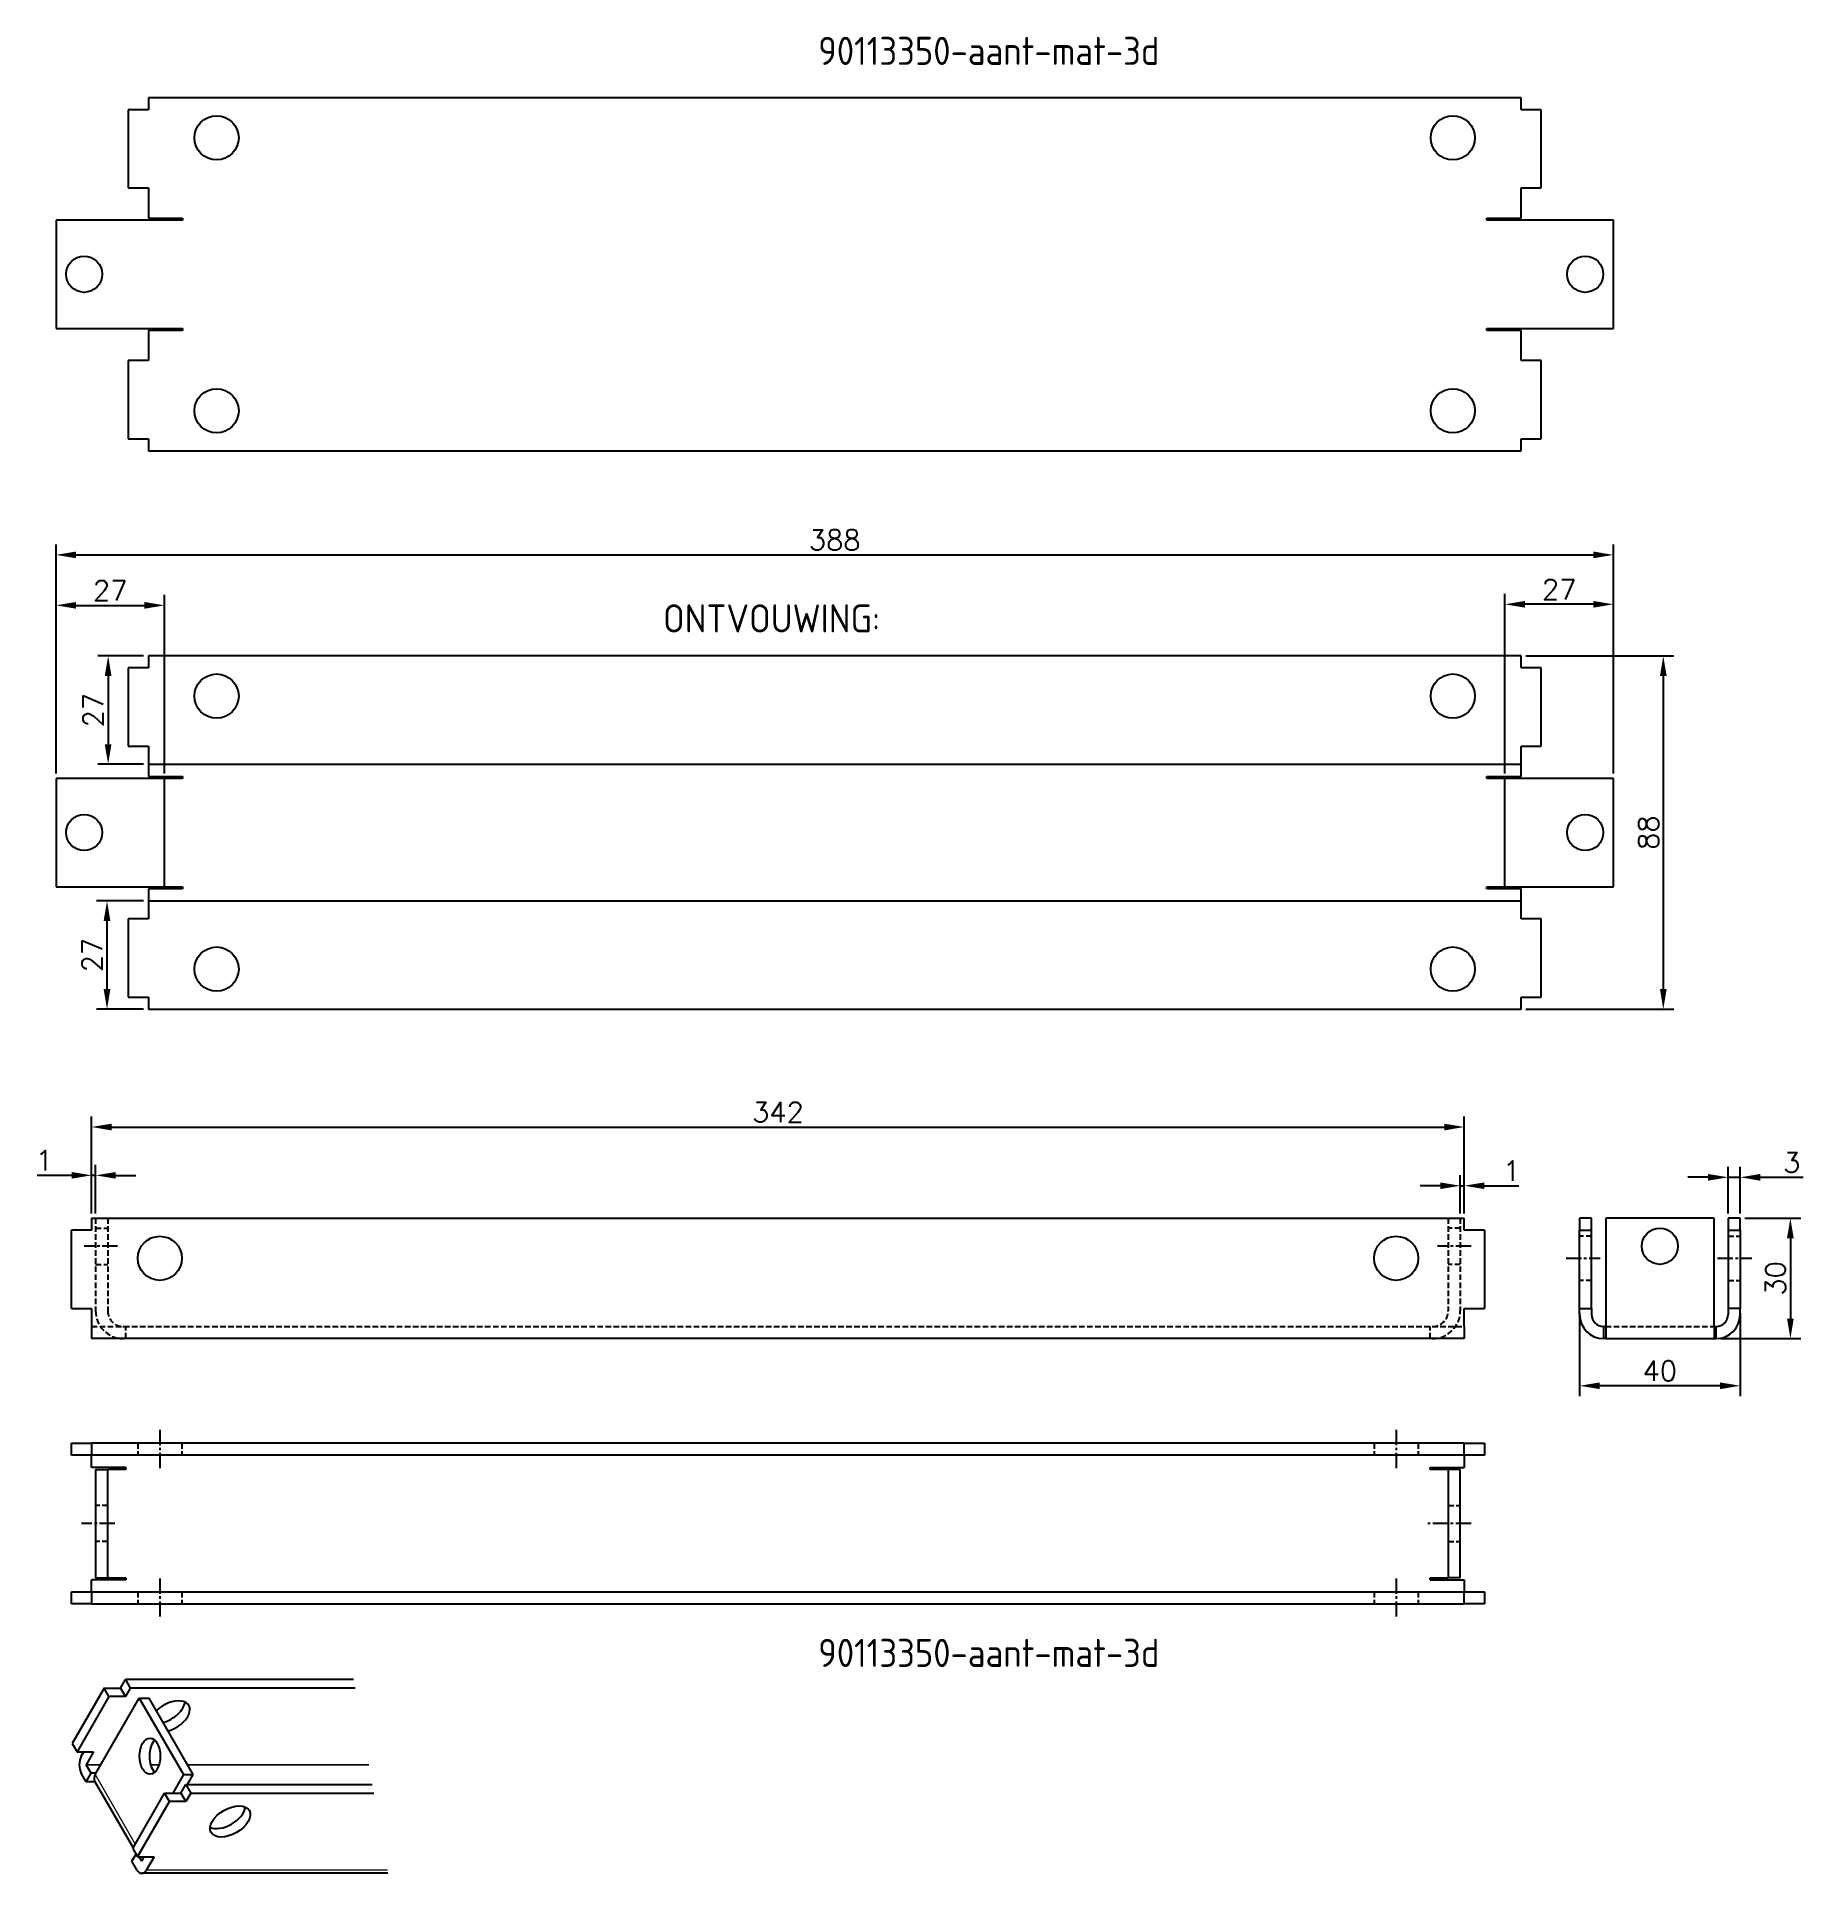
# Model space of a CAD drawing. Extents: x 3857 to 4297, y 162 to 620.
import ezdxf

# ---------------------------------------------------------------- set-up
doc = ezdxf.new("R2010")
doc.units = 0
doc.header["$LTSCALE"] = 0.2
doc.linetypes.add('Aslijn', pattern=[28.575, 19.05, -3.175, 3.175, -3.175])
doc.linetypes.add('Streeplijn', pattern=[10, 7, -3])
doc.layers.get('DEFPOINTS').update_dxf_attribs({"linetype": 'CONTINUOUS'})
for name, color, linetype in [('50VOL', 13, 'CONTINUOUS'), ('70VOL', 5, 'CONTINUOUS'), ('7A', 4, 'Aslijn'), ('AM_3', 6, 'Streeplijn'), ('BRANDLIJN', 93, 'CONTINUOUS')]:
    doc.layers.add(name, color=color, linetype=linetype)
doc.layers.add('Visible Narrow (ISO)', color=7, linetype='CONTINUOUS', lineweight=5)
doc.styles.add('ROMANS', font='romans.shx')
doc.styles.get("Standard").update_dxf_attribs({"font": 'isocp.shx'})
doc.dimstyles.new('1_OP_02$0', dxfattribs={"dimscale": 2, "dimtxt": 2.5, "dimasz": 2.5, "dimexe": 1.3, "dimexo": 0.6, "dimgap": 0.6, "dimtad": 1, "dimdec": 1, "dimdsep": 46, "dimtxsty": 'ROMANS', "dimcen": -1.5, "dimclrd": 150, "dimclre": 150, "dimclrt": 5, "dimadec": 0, "dimazin": 0, "dimtfac": 1, "dimtdec": 1, "dimtmove": 0, "dimatfit": 3, "dimfxl": 0, "dimtolj": 1, "dimtzin": 0, "dimarcsym": 0})

# ---------------------------------------------------------------- blocks, each defined once
blk = doc.blocks.new('*D2')
at = {"layer": '70VOL', "color": 150, "lineweight": -2}
for p, q in [((3870.41, 326.88), (3870.41, 350.99)), ((3875.41, 348.39), (4207.41, 348.39)), ((4212.41, 326.88), (4212.41, 350.99))]:
    blk.add_line(p, q, dxfattribs=at)
at = {"layer": '70VOL', "color": 150}
for points in [[(3875.41, 349.22), (3875.41, 347.55), (3870.41, 348.39)], [(4207.41, 349.22), (4207.41, 347.55), (4212.41, 348.39)]]:
    blk.add_solid(points, dxfattribs=at)
at = {"layer": 'DEFPOINTS', "color": 0}
for p in [(4212.41, 348.39), (3870.41, 325.68), (4212.41, 325.68)]:
    blk.add_point(p, dxfattribs=at)
at = {"layer": '70VOL', "color": 5, "insert": (4041.41, 352.09), "char_height": 5, "attachment_point": 5, "style": 'ROMANS'}
blk.add_mtext('\\A1;342', dxfattribs=at)
blk = doc.blocks.new('*D3')
at = {"layer": '70VOL', "color": 150, "lineweight": -2}
for p, q in [((4282.33, 325.68), (4296.25, 325.68)), ((4293.65, 320.68), (4293.65, 300.68)), ((4276.33, 295.68), (4296.25, 295.68))]:
    blk.add_line(p, q, dxfattribs=at)
at = {"layer": '70VOL', "color": 150}
for points in [[(4292.81, 320.68), (4294.48, 320.68), (4293.65, 325.68)], [(4292.81, 300.68), (4294.48, 300.68), (4293.65, 295.68)]]:
    blk.add_solid(points, dxfattribs=at)
at = {"layer": 'DEFPOINTS', "color": 0}
for p in [(4281.13, 325.68), (4275.13, 295.68), (4293.65, 295.68)]:
    blk.add_point(p, dxfattribs=at)
at = {"layer": '70VOL', "color": 5, "insert": (4289.95, 310.68), "char_height": 5, "attachment_point": 5, "rotation": 90, "style": 'ROMANS'}
blk.add_mtext('\\A1;30', dxfattribs=at)
blk = doc.blocks.new('*D4')
at = {"layer": '70VOL', "color": 150, "lineweight": -2}
for p, q in [((4241.13, 301.98), (4241.13, 281.33)), ((4281.13, 301.98), (4281.13, 281.33)), ((4276.13, 283.93), (4246.13, 283.93))]:
    blk.add_line(p, q, dxfattribs=at)
at = {"layer": '70VOL', "color": 150}
for points in [[(4246.13, 284.76), (4246.13, 283.09), (4241.13, 283.93)], [(4276.13, 284.76), (4276.13, 283.09), (4281.13, 283.93)]]:
    blk.add_solid(points, dxfattribs=at)
at = {"layer": 'DEFPOINTS', "color": 0}
for p in [(4241.13, 303.18), (4281.13, 303.18), (4241.13, 283.93)]:
    blk.add_point(p, dxfattribs=at)
at = {"layer": '70VOL', "color": 5, "insert": (4261.13, 287.63), "char_height": 5, "attachment_point": 5, "style": 'ROMANS'}
blk.add_mtext('\\A1;40', dxfattribs=at)
blk = doc.blocks.new('*D5')
at = {"layer": '70VOL', "color": 150, "lineweight": -2}
for p, q in [((4211.41, 326.88), (4211.41, 336.36)), ((4212.41, 326.88), (4212.41, 336.36)), ((4206.41, 333.76), (4201.41, 333.76)), ((4211.41, 333.76), (4212.41, 333.76)), ((4217.41, 333.76), (4226, 333.76))]:
    blk.add_line(p, q, dxfattribs=at)
at = {"layer": '70VOL', "color": 150}
for points in [[(4206.41, 334.59), (4206.41, 332.93), (4211.41, 333.76)], [(4217.41, 334.59), (4217.41, 332.93), (4212.41, 333.76)]]:
    blk.add_solid(points, dxfattribs=at)
at = {"layer": 'DEFPOINTS', "color": 0}
for p in [(4212.41, 333.76), (4211.41, 325.68), (4212.41, 325.68)]:
    blk.add_point(p, dxfattribs=at)
at = {"layer": '70VOL', "color": 5, "insert": (4224.21, 337.46), "char_height": 5, "attachment_point": 5, "style": 'ROMANS'}
blk.add_mtext('\\A1;1', dxfattribs=at)
blk = doc.blocks.new('*D6')
at = {"layer": '70VOL', "color": 150, "lineweight": -2}
for p, q in [((4273.13, 335.86), (4268.13, 335.86)), ((4278.13, 326.88), (4278.13, 338.46)), ((4278.13, 335.86), (4281.13, 335.86)), ((4281.13, 326.88), (4281.13, 338.46)), ((4286.13, 335.86), (4296.86, 335.86))]:
    blk.add_line(p, q, dxfattribs=at)
at = {"layer": '70VOL', "color": 150}
for points in [[(4273.13, 336.69), (4273.13, 335.02), (4278.13, 335.86)], [(4286.13, 336.69), (4286.13, 335.02), (4281.13, 335.86)]]:
    blk.add_solid(points, dxfattribs=at)
at = {"layer": 'DEFPOINTS', "color": 0}
for p in [(4281.13, 335.86), (4278.13, 325.68), (4281.13, 325.68)]:
    blk.add_point(p, dxfattribs=at)
at = {"layer": '70VOL', "color": 5, "insert": (4293.99, 339.56), "char_height": 5, "attachment_point": 5, "style": 'ROMANS'}
blk.add_mtext('\\A1;3', dxfattribs=at)
blk = doc.blocks.new('*D7')
at = {"layer": '70VOL', "color": 150, "lineweight": -2}
for p, q in [((3883.34, 465.75), (3871.92, 465.75)), ((3874.52, 460.75), (3874.52, 443.75)), ((3883.34, 438.75), (3871.92, 438.75))]:
    blk.add_line(p, q, dxfattribs=at)
at = {"layer": '70VOL', "color": 150}
for points in [[(3873.68, 460.75), (3875.35, 460.75), (3874.52, 465.75)], [(3873.68, 443.75), (3875.35, 443.75), (3874.52, 438.75)]]:
    blk.add_solid(points, dxfattribs=at)
at = {"layer": 'DEFPOINTS', "color": 0}
for p in [(3884.54, 465.75), (3874.52, 438.75), (3884.54, 438.75)]:
    blk.add_point(p, dxfattribs=at)
at = {"layer": '70VOL', "color": 5, "insert": (3870.82, 452.25), "char_height": 5, "attachment_point": 5, "rotation": 90, "style": 'ROMANS'}
blk.add_mtext('\\A1;27', dxfattribs=at)
blk = doc.blocks.new('*D8')
at = {"layer": '70VOL', "color": 150, "lineweight": -2}
for p, q in [((3883.34, 404.74), (3871.64, 404.74)), ((3874.24, 382.74), (3874.24, 399.74)), ((3883.34, 377.74), (3871.64, 377.74))]:
    blk.add_line(p, q, dxfattribs=at)
at = {"layer": '70VOL', "color": 150}
for points in [[(3873.4, 399.74), (3875.07, 399.74), (3874.24, 404.74)], [(3873.4, 382.74), (3875.07, 382.74), (3874.24, 377.74)]]:
    blk.add_solid(points, dxfattribs=at)
at = {"layer": 'DEFPOINTS', "color": 0}
for p in [(3874.24, 404.74), (3884.54, 404.74), (3884.54, 377.74)]:
    blk.add_point(p, dxfattribs=at)
at = {"layer": '70VOL', "color": 5, "insert": (3870.54, 391.24), "char_height": 5, "attachment_point": 5, "rotation": 90, "style": 'ROMANS'}
blk.add_mtext('\\A1;27', dxfattribs=at)
blk = doc.blocks.new('*D9')
at = {"layer": '70VOL', "color": 150, "lineweight": -2}
for p, q in [((3861.54, 436.44), (3861.54, 493.52)), ((3866.54, 490.92), (4244.54, 490.92)), ((4249.54, 436.44), (4249.54, 493.52))]:
    blk.add_line(p, q, dxfattribs=at)
at = {"layer": '70VOL', "color": 150}
for points in [[(3866.54, 491.76), (3866.54, 490.09), (3861.54, 490.92)], [(4244.54, 491.76), (4244.54, 490.09), (4249.54, 490.92)]]:
    blk.add_solid(points, dxfattribs=at)
at = {"layer": 'DEFPOINTS', "color": 0}
for p in [(4249.54, 490.92), (3861.54, 435.24), (4249.54, 435.24)]:
    blk.add_point(p, dxfattribs=at)
at = {"layer": '70VOL', "color": 5, "insert": (4055.54, 494.62), "char_height": 5, "attachment_point": 5, "style": 'ROMANS'}
blk.add_mtext('\\A1;388', dxfattribs=at)
blk = doc.blocks.new('*D10')
at = {"layer": '70VOL', "color": 150, "lineweight": -2}
for p, q in [((4227.74, 465.75), (4264.58, 465.75)), ((4261.98, 460.75), (4261.98, 382.74)), ((4227.74, 377.74), (4264.58, 377.74))]:
    blk.add_line(p, q, dxfattribs=at)
at = {"layer": '70VOL', "color": 150}
for points in [[(4261.15, 460.75), (4262.82, 460.75), (4261.98, 465.75)], [(4261.15, 382.74), (4262.82, 382.74), (4261.98, 377.74)]]:
    blk.add_solid(points, dxfattribs=at)
at = {"layer": 'DEFPOINTS', "color": 0}
for p in [(4226.54, 465.75), (4226.54, 377.74), (4261.98, 377.74)]:
    blk.add_point(p, dxfattribs=at)
at = {"layer": '70VOL', "color": 5, "insert": (4258.28, 421.74), "char_height": 5, "attachment_point": 5, "rotation": 90, "style": 'ROMANS'}
blk.add_mtext('\\A1;88', dxfattribs=at)
blk = doc.blocks.new('*D11')
at = {"layer": '70VOL', "color": 150, "lineweight": -2}
for p, q in [((4222.54, 436.44), (4222.54, 481.21)), ((4249.54, 436.44), (4249.54, 481.21)), ((4244.54, 478.61), (4227.54, 478.61))]:
    blk.add_line(p, q, dxfattribs=at)
at = {"layer": '70VOL', "color": 150}
for points in [[(4227.54, 479.44), (4227.54, 477.77), (4222.54, 478.61)], [(4244.54, 479.44), (4244.54, 477.77), (4249.54, 478.61)]]:
    blk.add_solid(points, dxfattribs=at)
at = {"layer": 'DEFPOINTS', "color": 0}
for p in [(4222.54, 478.61), (4222.54, 435.24), (4249.54, 435.24)]:
    blk.add_point(p, dxfattribs=at)
at = {"layer": '70VOL', "color": 5, "insert": (4236.04, 482.31), "char_height": 5, "attachment_point": 5, "style": 'ROMANS'}
blk.add_mtext('\\A1;27', dxfattribs=at)
blk = doc.blocks.new('*D12')
at = {"layer": '70VOL', "color": 150, "lineweight": -2}
for p, q in [((3861.54, 436.44), (3861.54, 480.95)), ((3888.54, 436.44), (3888.54, 480.95)), ((3866.54, 478.35), (3883.54, 478.35))]:
    blk.add_line(p, q, dxfattribs=at)
at = {"layer": '70VOL', "color": 150}
for points in [[(3866.54, 479.18), (3866.54, 477.51), (3861.54, 478.35)], [(3883.54, 479.18), (3883.54, 477.51), (3888.54, 478.35)]]:
    blk.add_solid(points, dxfattribs=at)
at = {"layer": 'DEFPOINTS', "color": 0}
for p in [(3888.54, 478.35), (3861.54, 435.24), (3888.54, 435.24)]:
    blk.add_point(p, dxfattribs=at)
at = {"layer": '70VOL', "color": 5, "insert": (3875.04, 482.05), "char_height": 5, "attachment_point": 5, "style": 'ROMANS'}
blk.add_mtext('\\A1;27', dxfattribs=at)
blk = doc.blocks.new('*D13')
at = {"layer": '70VOL', "color": 150, "lineweight": -2}
for p, q in [((3870.41, 326.88), (3870.41, 338.95)), ((3871.41, 326.88), (3871.41, 338.95)), ((3865.41, 336.35), (3856.82, 336.35)), ((3871.41, 336.35), (3870.41, 336.35)), ((3876.41, 336.35), (3881.41, 336.35))]:
    blk.add_line(p, q, dxfattribs=at)
at = {"layer": '70VOL', "color": 150}
for points in [[(3865.41, 337.18), (3865.41, 335.52), (3870.41, 336.35)], [(3876.41, 337.18), (3876.41, 335.52), (3871.41, 336.35)]]:
    blk.add_solid(points, dxfattribs=at)
at = {"layer": 'DEFPOINTS', "color": 0}
for p in [(3870.41, 336.35), (3870.41, 325.68), (3871.41, 325.68)]:
    blk.add_point(p, dxfattribs=at)
at = {"layer": '70VOL', "color": 5, "insert": (3858.62, 340.05), "char_height": 5, "attachment_point": 5, "style": 'ROMANS'}
blk.add_mtext('\\A1;1', dxfattribs=at)

msp = doc.modelspace()

# ---------------------------------------------------------------- linework, layer by layer
at = {"layer": '50VOL', "ltscale": 0.2}
for p, q in [((3884.54, 462.75), (3879.54, 462.75)), ((3879.54, 462.75), (3879.54, 443.25)), ((4226.54, 465.75), (3884.54, 465.75)), ((3884.54, 465.75), (3884.54, 462.75)), ((4226.54, 462.75), (4226.54, 465.75)), ((4231.54, 462.75), (4226.54, 462.75)), ((4231.54, 443.25), (4231.54, 462.75)), ((3879.54, 443.25), (3884.54, 443.25)), ((3884.54, 443.25), (3884.54, 435.74)), ((4226.54, 435.74), (4226.54, 443.25)), ((4226.54, 443.25), (4231.54, 443.25)), ((3893.04, 435.24), (3861.54, 435.24)), ((3861.54, 435.24), (3861.54, 408.24)), ((3884.54, 435.74), (3893.04, 435.74)), ((3893.04, 435.74), (3893.04, 435.24)), ((4218.04, 435.24), (4218.04, 435.74)), ((4218.04, 435.74), (4226.54, 435.74)), ((4249.54, 435.24), (4218.04, 435.24)), ((4249.54, 408.24), (4249.54, 435.24)), ((3861.54, 408.24), (3893.04, 408.24)), ((3893.04, 407.74), (3884.54, 407.74)), ((3884.54, 407.74), (3884.54, 400.24)), ((3893.04, 408.24), (3893.04, 407.74)), ((4218.04, 408.24), (4249.54, 408.24)), ((4218.04, 407.74), (4218.04, 408.24)), ((4226.54, 407.74), (4218.04, 407.74)), ((4226.54, 400.24), (4226.54, 407.74)), ((3884.54, 400.24), (3879.54, 400.24)), ((3879.54, 400.24), (3879.54, 380.74)), ((4231.54, 400.24), (4226.54, 400.24)), ((4231.54, 380.74), (4231.54, 400.24)), ((3879.54, 380.74), (3884.54, 380.74)), ((3884.54, 380.74), (3884.54, 377.74)), ((4226.54, 377.74), (4226.54, 380.74)), ((4226.54, 380.74), (4231.54, 380.74)), ((3884.54, 377.74), (4226.54, 377.74)), ((3870.41, 325.68), (4212.41, 325.68)), ((3870.41, 325.68), (3870.41, 322.68)), ((4212.41, 322.68), (4212.41, 325.68)), ((4241.13, 325.68), (4241.13, 322.68)), ((4244.13, 325.68), (4241.13, 325.68)), ((4244.13, 322.68), (4244.13, 325.68)), ((4247.63, 325.68), (4247.63, 298.68)), ((4274.63, 325.68), (4247.63, 325.68)), ((4274.63, 298.68), (4274.63, 325.68)), ((4278.13, 325.68), (4278.13, 322.68)), ((4281.13, 325.68), (4278.13, 325.68)), ((4281.13, 322.68), (4281.13, 325.68)), ((3865.41, 303.18), (3865.41, 322.68)), ((3870.41, 322.68), (3865.41, 322.68)), ((4217.41, 322.68), (4212.41, 322.68)), ((4217.41, 322.68), (4217.41, 303.18)), ((4241.13, 322.68), (4244.13, 322.68)), ((4241.13, 303.18), (4241.13, 322.68)), ((4244.13, 303.18), (4244.13, 322.68)), ((4278.13, 322.68), (4278.13, 303.18)), ((4278.13, 322.68), (4281.13, 322.68)), ((4281.13, 322.68), (4281.13, 303.18)), ((3865.41, 303.18), (3870.41, 303.18)), ((3870.41, 303.18), (3870.41, 295.68)), ((4212.41, 303.18), (4217.41, 303.18)), ((4212.41, 298.68), (4212.41, 303.18)), ((4241.13, 303.18), (4244.13, 303.18)), ((4241.13, 301.68), (4241.13, 303.18)), ((4244.13, 303.18), (4244.13, 301.68)), ((4281.13, 303.18), (4278.13, 303.18)), ((4278.13, 303.18), (4278.13, 301.68)), ((4281.13, 301.68), (4281.13, 303.18)), ((4212.41, 298.68), (4212.41, 295.68)), ((4247.63, 298.68), (4247.13, 298.68)), ((4247.13, 295.68), (4247.13, 298.68)), ((4247.63, 298.68), (4247.63, 295.68)), ((4274.63, 298.68), (4274.63, 295.68)), ((4274.63, 298.68), (4275.13, 298.68)), ((4275.13, 295.68), (4275.13, 298.68)), ((4212.41, 295.68), (3870.41, 295.68)), ((4247.63, 295.68), (4247.13, 295.68)), ((4247.63, 295.68), (4274.63, 295.68)), ((4274.63, 295.68), (4275.13, 295.68)), ((3865.41, 266.6), (3865.41, 269.6)), ((3865.41, 269.6), (3870.41, 269.6)), ((3870.41, 266.6), (3865.41, 266.6)), ((3870.41, 269.6), (3870.41, 266.6)), ((4212.41, 269.6), (3870.41, 269.6)), ((4212.41, 266.6), (3870.41, 266.6)), ((3870.41, 263.6), (3870.41, 266.6)), ((3870.41, 266.6), (3870.41, 266.6)), ((4212.41, 269.6), (4217.41, 269.6)), ((4212.41, 266.6), (4212.41, 269.6)), ((4217.41, 266.6), (4212.41, 266.6)), ((4212.41, 266.6), (4212.41, 263.6)), ((4212.41, 266.6), (4212.41, 266.6)), ((4217.41, 269.6), (4217.41, 266.6)), ((3878.91, 263.6), (3870.41, 263.6)), ((3871.41, 263.1), (3871.41, 236.1)), ((3871.41, 263.1), (3874.41, 263.1)), ((3874.42, 263.1), (3874.41, 263.1)), ((3874.41, 236.1), (3874.41, 263.1)), ((3878.91, 263.1), (3874.42, 263.1)), ((3878.91, 263.6), (3878.91, 263.1)), ((4203.91, 263.6), (4212.41, 263.6)), ((4203.91, 263.1), (4203.91, 263.6)), ((4208.41, 263.1), (4203.91, 263.1)), ((4208.41, 263.1), (4208.41, 263.1)), ((4208.41, 263.1), (4208.41, 236.1)), ((4211.41, 263.1), (4208.41, 263.1)), ((4211.41, 236.1), (4211.41, 263.1)), ((3878.91, 235.6), (3870.41, 235.6)), ((3870.41, 232.6), (3870.41, 235.6)), ((3871.41, 236.1), (3874.41, 236.1)), ((3874.42, 236.1), (3874.41, 236.1)), ((3874.42, 236.1), (3878.91, 236.1)), ((3878.91, 236.1), (3878.91, 235.6)), ((4203.91, 235.6), (4203.91, 236.1)), ((4203.91, 236.1), (4208.41, 236.1)), ((4203.91, 235.6), (4212.41, 235.6)), ((4208.41, 236.1), (4208.41, 236.1)), ((4211.41, 236.1), (4208.41, 236.1)), ((4212.41, 235.6), (4212.41, 232.6)), ((3865.41, 232.6), (3870.41, 232.6)), ((3865.41, 229.6), (3865.41, 232.6)), ((3870.41, 229.6), (3865.41, 229.6)), ((3870.41, 232.6), (3870.41, 229.6)), ((3870.41, 232.6), (4212.41, 232.6)), ((3870.41, 232.6), (3870.41, 232.6)), ((3870.41, 229.6), (4212.41, 229.6)), ((4212.41, 232.6), (4217.41, 232.6)), ((4212.41, 229.6), (4212.41, 232.6)), ((4212.41, 232.6), (4212.41, 232.6)), ((4217.41, 229.6), (4212.41, 229.6)), ((4217.41, 232.6), (4217.41, 229.6)), ((3877.6, 208.62), (3878.82, 210.74)), ((3935.67, 210.74), (3878.82, 210.74)), ((3878.82, 210.74), (3880.04, 208.62)), ((3873.51, 208.62), (3865.57, 194.83)), ((3874.73, 206.49), (3866.79, 192.71)), ((3871.29, 187.05), (3882.28, 206.14)), ((3874.73, 206.49), (3873.51, 208.62)), ((3873.51, 208.62), (3877.6, 208.62)), ((3878.82, 206.49), (3874.73, 206.49)), ((3877.6, 208.62), (3878.82, 206.49)), ((3880.04, 208.62), (3878.82, 206.49)), ((3936.05, 208.62), (3880.04, 208.62)), ((3882.28, 206.14), (3893.28, 187.05)), ((3882.28, 206.14), (3884.74, 206.14)), ((3895.73, 187.05), (3884.74, 206.14)), ((3865.57, 194.83), (3866.79, 192.71)), ((3866.79, 192.71), (3870.88, 192.71)), ((3867.83, 191.65), (3868.44, 192.71)), ((3870.88, 192.71), (3869.05, 189.52)), ((3870.27, 187.4), (3869.05, 189.52)), ((3869.05, 185.28), (3867.83, 187.4)), ((3869.05, 185.28), (3870.27, 187.4)), ((3871.3, 185.28), (3869.05, 185.28)), ((3871.49, 187.4), (3870.27, 187.4)), ((3880.75, 168.87), (3871.14, 185.55)), ((3893.28, 187.05), (3890.63, 182.45)), ((3892.66, 182.45), (3893.89, 184.57)), ((3893.28, 187.05), (3895.73, 187.05)), ((3893.89, 184.57), (3895.11, 182.45)), ((3893.89, 184.57), (3940.32, 184.57)), ((3894.31, 184.57), (3895.73, 187.05)), ((3880.64, 168.66), (3888.58, 182.45)), ((3881.86, 166.54), (3889.8, 180.33)), ((3888.58, 182.45), (3892.66, 182.45)), ((3889.8, 180.33), (3888.58, 182.45)), ((3893.89, 180.33), (3889.8, 180.33)), ((3892.66, 182.45), (3893.89, 180.33)), ((3895.11, 182.45), (3893.89, 180.33)), ((3895.11, 182.45), (3940.69, 182.45)), ((3880.45, 165.48), (3881.46, 167.24)), ((3881.67, 163.36), (3880.45, 165.48)), ((3880.64, 168.66), (3881.86, 166.54)), ((3881.86, 166.54), (3885.95, 166.54)), ((3882.89, 165.48), (3882.28, 166.54)), ((3882.89, 165.48), (3883.5, 166.54)), ((3885.95, 166.54), (3884.11, 163.36)), ((3944.24, 162.48), (3882.89, 162.48))]:
    msp.add_line(p, q, dxfattribs=at)
at = {"layer": '50VOL'}
for p, q in [((3884.54, 438.75), (4226.54, 438.75)), ((3888.54, 408.24), (3888.54, 435.24)), ((4222.54, 408.24), (4222.54, 435.24)), ((3884.54, 404.74), (4226.54, 404.74))]:
    msp.add_line(p, q, dxfattribs=at)
at = {"layer": '50VOL', "ltscale": 0.2}
for centre, radius in [((3901.54, 455.75), 5.5), ((4209.54, 455.75), 5.5), ((3868.54, 421.74), 4.5), ((4242.54, 421.74), 4.5), ((3901.54, 387.74), 5.5), ((4209.54, 387.74), 5.5), ((3887.41, 315.68), 5.5), ((4195.41, 315.68), 5.5), ((4261.13, 318.68), 4.5)]:
    msp.add_circle(centre, radius, dxfattribs=at)
for centre, radius, start, end in [((4247.13, 301.68), 6, 180, 270), ((4247.13, 301.68), 3, 180, 270), ((4275.13, 301.68), 3, 270, 0), ((4275.13, 301.68), 6, 270, 0)]:
    msp.add_arc(centre, radius, start, end, dxfattribs=at)
for centre, major_axis, ratio, start_param, end_param in [((3889.87, 201.54), (4.77, 2.74), 0.578093, 4.310224, 8.256147), ((3888.65, 203.67), (4.77, 2.74), 0.578093, 4.310224, 5.888031), ((3887.38, 191.64), (0, -4.5), 0.575862, 3.634548, 5.79023), ((3869.05, 189.52), (0, 3), 0.575862, 0.785398, 2.356194), ((3873.74, 187.05), (-2.6, -1.5), 0.578093, 5.499721, 6.283185), ((3903.71, 177.5), (4.77, 2.74), 0.578093, 3.536747, 5.888031), ((3882.89, 165.48), (0, -3), 0.575862, 5.497787, 7.068583)]:
    msp.add_ellipse(centre, major_axis=major_axis, ratio=ratio, start_param=start_param, end_param=end_param, dxfattribs=at)
for centre, major_axis, ratio in [((3884.93, 191.64), (0, 4.5), 0.575862), ((3904.93, 175.38), (4.77, 2.74), 0.578093)]:
    msp.add_ellipse(centre, major_axis=major_axis, ratio=ratio, dxfattribs=at)
at = {"layer": '7A'}
for p, q in [((3876.86, 318.68), (3868.54, 318.68)), ((4214.08, 318.68), (4205.75, 318.68)), ((4237.76, 315.68), (4246.25, 315.68)), ((4275.52, 315.68), (4284.01, 315.68)), ((3887.41, 272.93), (3887.41, 262.77)), ((4195.41, 272.93), (4195.41, 262.77)), ((3876.21, 249.6), (3867.88, 249.6)), ((4214.08, 249.6), (4202.75, 249.6)), ((3887.41, 235.94), (3887.41, 225.77)), ((4195.41, 235.94), (4195.41, 225.77))]:
    msp.add_line(p, q, dxfattribs=at)
at = {"layer": 'AM_3'}
for p, q in [((3871.41, 325.68), (3871.41, 302.58)), ((3874.41, 325.68), (3874.41, 302.58)), ((4208.41, 325.68), (4208.41, 302.58)), ((4211.41, 325.68), (4211.41, 302.58)), ((3871.41, 323.18), (3874.41, 323.18)), ((4211.41, 323.18), (4208.41, 323.18)), ((4244.13, 321.18), (4241.13, 321.18)), ((4278.13, 321.18), (4281.13, 321.18)), ((3871.41, 314.18), (3874.41, 314.18)), ((4211.41, 314.18), (4208.41, 314.18)), ((4244.13, 310.18), (4241.13, 310.18)), ((4278.13, 310.18), (4281.13, 310.18)), ((3870.41, 298.68), (4212.41, 298.68)), ((3878.91, 295.68), (3878.91, 298.68)), ((4203.91, 295.68), (4203.91, 298.68)), ((4247.63, 298.68), (4274.63, 298.68)), ((3881.91, 269.6), (3881.91, 266.6)), ((3892.91, 269.6), (3892.91, 266.6)), ((4189.91, 269.6), (4189.91, 266.6)), ((4200.91, 269.6), (4200.91, 266.6)), ((3874.41, 254.1), (3871.41, 254.1)), ((4208.41, 254.1), (4211.41, 254.1)), ((3874.41, 245.1), (3871.41, 245.1)), ((4208.41, 245.1), (4211.41, 245.1)), ((3881.91, 232.6), (3881.91, 229.6)), ((3892.91, 232.6), (3892.91, 229.6)), ((4189.91, 232.6), (4189.91, 229.6)), ((4200.91, 232.6), (4200.91, 229.6))]:
    msp.add_line(p, q, dxfattribs=at)
for centre, radius, start, end in [((3878.31, 302.58), 6.9, 180, 270), ((3878.31, 302.58), 3.9, 180, 270), ((4204.51, 302.58), 3.9, 270, 0), ((4204.51, 302.58), 6.9, 270, 0)]:
    msp.add_arc(centre, radius, start, end, dxfattribs=at)
at = {"layer": 'BRANDLIJN', "ltscale": 0.05}
for p, q in [((4226.54, 604.82), (3884.54, 604.82)), ((3884.54, 604.82), (3884.54, 601.82)), ((4226.54, 601.82), (4226.54, 604.82)), ((3884.54, 601.82), (3879.54, 601.82)), ((3879.54, 601.82), (3879.54, 582.33)), ((4231.54, 601.82), (4226.54, 601.82)), ((4231.54, 582.33), (4231.54, 601.82)), ((3879.54, 582.33), (3884.54, 582.33)), ((3884.54, 582.33), (3884.54, 574.82)), ((4226.54, 574.82), (4226.54, 582.33)), ((4226.54, 582.33), (4231.54, 582.33)), ((3893.04, 574.32), (3861.54, 574.32)), ((3861.54, 574.32), (3861.54, 547.32)), ((3884.54, 574.82), (3893.04, 574.82)), ((3893.04, 574.82), (3893.04, 574.32)), ((4218.04, 574.32), (4218.04, 574.82)), ((4218.04, 574.82), (4226.54, 574.82)), ((4249.54, 574.32), (4218.04, 574.32)), ((4249.54, 547.32), (4249.54, 574.32)), ((3861.54, 547.32), (3893.04, 547.32)), ((3893.04, 546.82), (3884.54, 546.82)), ((3884.54, 546.82), (3884.54, 539.32)), ((3893.04, 547.32), (3893.04, 546.82)), ((4218.04, 547.32), (4249.54, 547.32)), ((4218.04, 546.82), (4218.04, 547.32)), ((4226.54, 546.82), (4218.04, 546.82)), ((4226.54, 539.32), (4226.54, 546.82)), ((3884.54, 539.32), (3879.54, 539.32)), ((3879.54, 539.32), (3879.54, 519.82)), ((4231.54, 539.32), (4226.54, 539.32)), ((4231.54, 519.82), (4231.54, 539.32)), ((3879.54, 519.82), (3884.54, 519.82)), ((3884.54, 519.82), (3884.54, 516.82)), ((4226.54, 516.82), (4226.54, 519.82)), ((4226.54, 519.82), (4231.54, 519.82)), ((3884.54, 516.82), (4226.54, 516.82))]:
    msp.add_line(p, q, dxfattribs=at)
for centre, radius in [((3901.54, 594.82), 5.5), ((4209.54, 594.82), 5.5), ((3868.54, 560.82), 4.5), ((4242.54, 560.82), 4.5), ((3901.54, 526.82), 5.5), ((4209.54, 526.82), 5.5)]:
    msp.add_circle(centre, radius, dxfattribs=at)
at = {"layer": 'Visible Narrow (ISO)', "ltscale": 0.2}
for p, q in [((3869.05, 189.52), (3872.72, 189.52)), ((3872.71, 189.52), (3869.05, 189.52)), ((3885.1, 189.52), (3887.22, 189.52)), ((3887.22, 189.52), (3885.1, 189.52)), ((3894.31, 189.52), (3939.44, 189.52)), ((3939.44, 189.52), (3894.31, 189.52)), ((3871.29, 187.05), (3881.26, 169.74)), ((3882.89, 165.48), (3882.89, 165.48)), ((3884.11, 163.36), (3944.08, 163.36))]:
    msp.add_line(p, q, dxfattribs=at)

# ---------------------------------------------------------------- texts
at = {"layer": '70VOL', "ltscale": 0.05}
msp.add_text('ONTVOUWING:', height=7, dxfattribs=at).set_placement((4012.78, 471.59, 10.81))
at = {"layer": 'BRANDLIJN', "ltscale": 0.05}
for p in [(4051.44, 612.98, 10.81), (4051.44, 213.88, 10.81)]:
    msp.add_text('90113350-aant-mat-3d', height=7, dxfattribs=at).set_placement(p)

# ---------------------------------------------------------------- dimensions: what is measured, and where the dimension line sits
at = {"layer": '70VOL'}
for base, p1, p2, picture, middle in [((4249.54, 490.92), (3861.54, 435.24), (4249.54, 435.24), '*D9', (4055.54, 494.62)), ((3888.54, 478.35), (3861.54, 435.24), (3888.54, 435.24), '*D12', (3875.04, 482.05)), ((4222.54, 478.61), (4249.54, 435.24), (4222.54, 435.24), '*D11', (4236.04, 482.31)), ((4212.41, 348.39), (3870.41, 325.68), (4212.41, 325.68), '*D2', (4041.41, 352.09)), ((3870.41, 336.35), (3871.41, 325.68), (3870.41, 325.68), '*D13', (3858.62, 340.05)), ((4212.41, 333.76), (4211.41, 325.68), (4212.41, 325.68), '*D5', (4224.21, 337.46)), ((4281.13, 335.86), (4278.13, 325.68), (4281.13, 325.68), '*D6', (4293.99, 339.56)), ((4241.13, 283.93), (4281.13, 303.18), (4241.13, 303.18), '*D4', (4261.13, 287.63))]:
    dim = msp.add_linear_dim(base=base, p1=p1, p2=p2, dimstyle='1_OP_02$0', dxfattribs=at)
    dim.commit()
    dim.dimension.update_dxf_attribs({"geometry": picture, "text_midpoint": middle})
for base, p1, p2, picture, middle in [((3874.52, 438.75), (3884.54, 465.75), (3884.54, 438.75), '*D7', (3870.82, 452.25)), ((3874.24, 404.74), (3884.54, 377.74), (3884.54, 404.74), '*D8', (3870.54, 391.24)), ((4293.65, 295.68), (4281.13, 325.68), (4275.13, 295.68), '*D3', (4289.95, 310.68))]:
    dim = msp.add_linear_dim(base=base, p1=p1, p2=p2, angle=90, dimstyle='1_OP_02$0', dxfattribs=at)
    dim.commit()
    dim.dimension.update_dxf_attribs({"geometry": picture, "text_midpoint": middle})
dim = msp.add_linear_dim(base=(4261.98, 377.74), p1=(4226.54, 465.75), p2=(4226.54, 377.74), angle=90, dimstyle='1_OP_02$0', dxfattribs=at)
dim.commit()
dim.dimension.update_dxf_attribs({"geometry": '*D10', "text_midpoint": (4261.98, 421.74), "dimtype": 160})

doc.saveas('drawing.dxf')
